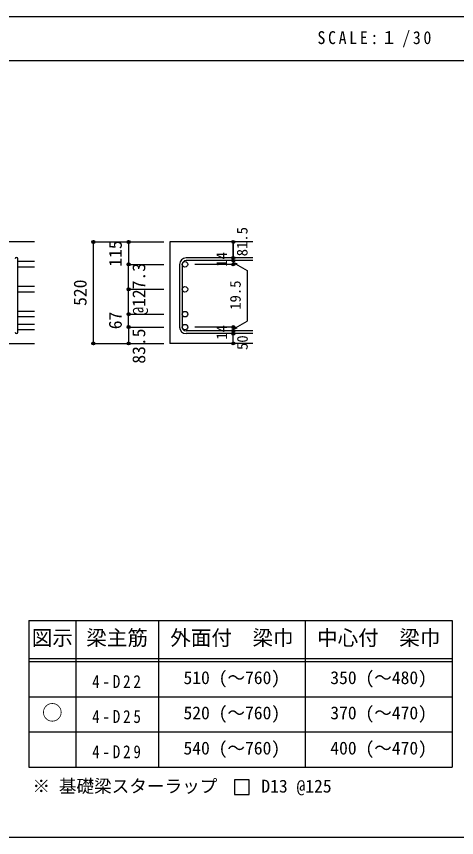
# Model space of a CAD drawing. Units: millimetres at full size, sheet at 1:30, with parts at other scales. Extents: x -5973 to 5954, y -4195 to 4201.
# Drawn here: x 1384 to 3633, y 3 to 4201 of the extents above; entities that cross this region are included whole.
import ezdxf
from ezdxf.enums import TextEntityAlignment as Align

# ---------------------------------------------------------------- set-up
doc = ezdxf.new("R2010")
doc.units = ezdxf.units.MM
doc.header["$LTSCALE"] = 30
doc.header["$PDMODE"] = 32
doc.header["$PDSIZE"] = 15
for name, color, linetype in [('0-1', 2, 'Continuous'), ('0-5', 7, 'Continuous'), ('0-6', 7, 'Continuous'), ('0-D', 4, 'Continuous'), ('6-7_文字', 7, 'Continuous'), ('6-E_枠', 7, 'Continuous'), ('F-0_枠', 6, 'Continuous')]:
    doc.layers.add(name, color=color, linetype=linetype)
doc.styles.add('ＭＳ ゴシック', font='')
doc.styles.get('ＭＳ ゴシック').set_extended_font_data('MS Gothic')

msp = doc.modelspace()

# ---------------------------------------------------------------- linework, layer by layer
at = {"layer": '0-1'}
for p, q in [((1477.44, 3048.3), (27.44, 3048.3)), ((2592.44, 3048.3), (2167.44, 3048.3)), ((2167.44, 3048.3), (2167.44, 2529.3)), ((1077.44, 2529.3), (1477.44, 2529.3)), ((2592.44, 2529.3), (2167.44, 2529.3))]:
    msp.add_line(p, q, dxfattribs=at)
at = {"layer": '0-5'}
for p, q in [((1477.44, 2947.37), (1391.44, 2947.37)), ((1477.44, 2919.37), (1391.44, 2919.37)), ((1477.44, 2820.08), (1391.44, 2820.08)), ((1477.44, 2792.08), (1391.44, 2792.08)), ((1477.44, 2692.8), (1391.44, 2692.8)), ((1477.44, 2664.8), (1391.44, 2664.8)), ((1477.44, 2626.8), (1391.44, 2626.8)), ((1477.44, 2598.8), (1391.44, 2598.8))]:
    msp.add_line(p, q, dxfattribs=at)
at = {"layer": '0-5', "color": 3}
for centre in [(2245.44, 2933.37), (2245.44, 2806.08), (2245.44, 2678.8), (2245.44, 2612.8)]:
    msp.add_circle(centre, 14, dxfattribs=at)
at = {"layer": '0-6'}
for p, q in [((1391.44, 2586.3), (1391.44, 2961.37)), ((2592.44, 2966.87), (2250.94, 2966.87)), ((2592.44, 2952.87), (2250.94, 2952.87)), ((2217.44, 2933.37), (2217.44, 2612.8)), ((2231.44, 2933.37), (2231.44, 2612.8)), ((2592.44, 2593.3), (2250.94, 2593.3)), ((2592.44, 2579.3), (2250.94, 2579.3))]:
    msp.add_line(p, q, dxfattribs=at)
for centre, radius, start, end in [((1384.44, 2961.37), 7, 0, 180), ((2250.94, 2933.37), 33.5, 90, 180), ((2250.94, 2933.37), 19.5, 90, 180), ((2250.94, 2612.8), 33.5, 180, 270), ((2250.94, 2612.8), 19.5, 180, 270), ((1384.44, 2586.3), 7, 180, 0)]:
    msp.add_arc(centre, radius, start, end, dxfattribs=at)
at = {"layer": '0-D'}
for p, q in [((1777.44, 3048.3), (1957.44, 3048.3)), ((1777.44, 3048.3), (1957.44, 3048.3)), ((1777.44, 2529.3), (1777.44, 3048.3)), ((1957.44, 3048.3), (2137.44, 3048.3)), ((1957.44, 3048.3), (2137.44, 3048.3)), ((1957.44, 3048.3), (1957.44, 2933.37)), ((2492.44, 2952.87), (2492.44, 2966.87)), ((2492.44, 2952.87), (2492.44, 2933.37)), ((2492.44, 2943.12), (2511.76, 2937.94)), ((2492.44, 2943.12), (2562.5, 2902.67)), ((1957.44, 2933.37), (2137.44, 2933.37)), ((1957.44, 2933.37), (2137.44, 2933.37)), ((1957.44, 2793.58), (1957.44, 2933.37)), ((2492.44, 2933.37), (2296.35, 2933.37)), ((2562.5, 2902.67), (2562.5, 2643.5)), ((1957.44, 2806.08), (2137.44, 2806.08)), ((1957.44, 2612.8), (1957.44, 2793.58)), ((1957.44, 2678.8), (2137.44, 2678.8)), ((1957.44, 2612.8), (2137.44, 2612.8)), ((1957.44, 2612.8), (1957.44, 2529.3)), ((2492.44, 2612.8), (2296.35, 2612.8)), ((2492.44, 2603.05), (2562.5, 2643.5)), ((2492.44, 2593.3), (2492.44, 2612.8)), ((2492.44, 2603.05), (2511.76, 2608.23)), ((2492.44, 2579.3), (2492.44, 2593.3)), ((2492.44, 2529.3), (2492.44, 2579.3)), ((1777.44, 2529.3), (1957.44, 2529.3)), ((1957.44, 2529.3), (2137.44, 2529.3))]:
    msp.add_line(p, q, dxfattribs=at)
msp.add_lwpolyline([(2492.44, 3048.3), (2492.44, 2966.87), (2492.44, 3048.3)], dxfattribs=at)
for centre, radius in [((1777.44, 3048.3), 8), ((1777.44, 3048.3), 7.2), ((1777.44, 3048.3), 6.4), ((1777.44, 3048.3), 5.6), ((1777.44, 3048.3), 4.8), ((1777.44, 3048.3), 4), ((1777.44, 3048.3), 3.2), ((1777.44, 3048.3), 2.4), ((1777.44, 3048.3), 1.6), ((1777.44, 3048.3), 0.8), ((1957.44, 3048.3), 8), ((1957.44, 3048.3), 7.2), ((1957.44, 3048.3), 6.4), ((1957.44, 3048.3), 5.6), ((1957.44, 3048.3), 4.8), ((1957.44, 3048.3), 4), ((1957.44, 3048.3), 3.2), ((1957.44, 3048.3), 2.4), ((1957.44, 3048.3), 1.6), ((1957.44, 3048.3), 0.8), ((2492.44, 3048.3), 4), ((2492.44, 3048.3), 3.6), ((2492.44, 3048.3), 3.2), ((2492.44, 3048.3), 2.8), ((2492.44, 3048.3), 2.4), ((2492.44, 3048.3), 2), ((2492.44, 3048.3), 1.6), ((2492.44, 3048.3), 1.2), ((2492.44, 3048.3), 0.8), ((2492.44, 3048.3), 0.4), ((1957.44, 2933.37), 8), ((1957.44, 2933.37), 7.2), ((1957.44, 2933.37), 6.4), ((1957.44, 2933.37), 5.6), ((2492.44, 2966.87), 4), ((2492.44, 2952.87), 4), ((2492.44, 2966.87), 3.6), ((2492.44, 2952.87), 3.6), ((2492.44, 2966.87), 3.2), ((2492.44, 2952.87), 3.2), ((2492.44, 2966.87), 2.8), ((2492.44, 2952.87), 2.8), ((2492.44, 2966.87), 2.4), ((2492.44, 2952.87), 2.4), ((2492.44, 2966.87), 2), ((2492.44, 2952.87), 2), ((2492.44, 2966.87), 1.6), ((2492.44, 2952.87), 1.6), ((2492.44, 2966.87), 1.2), ((2492.44, 2952.87), 1.2), ((2492.44, 2966.87), 0.8), ((2492.44, 2952.87), 0.8), ((2492.44, 2966.87), 0.4), ((2492.44, 2952.87), 0.4), ((1957.44, 2933.37), 4.8), ((1957.44, 2933.37), 4), ((1957.44, 2933.37), 3.2), ((1957.44, 2933.37), 2.4), ((1957.44, 2933.37), 1.6), ((1957.44, 2933.37), 0.8), ((2492.44, 2933.37), 4), ((2492.44, 2933.37), 3.6), ((2492.44, 2933.37), 3.2), ((2492.44, 2933.37), 2.8), ((2492.44, 2933.37), 2.4), ((2492.44, 2933.37), 2), ((2492.44, 2933.37), 1.6), ((2492.44, 2933.37), 1.2), ((2492.44, 2933.37), 0.8), ((2492.44, 2933.37), 0.4), ((1957.44, 2806.08), 8), ((1957.44, 2806.08), 7.2), ((1957.44, 2806.08), 6.4), ((1957.44, 2806.08), 5.6), ((1957.44, 2806.08), 4.8), ((1957.44, 2806.08), 4), ((1957.44, 2806.08), 3.2), ((1957.44, 2806.08), 2.4), ((1957.44, 2806.08), 1.6), ((1957.44, 2806.08), 0.8), ((1957.44, 2678.8), 8), ((1957.44, 2678.8), 7.2), ((1957.44, 2678.8), 6.4), ((1957.44, 2678.8), 5.6), ((1957.44, 2678.8), 4.8), ((1957.44, 2678.8), 4), ((1957.44, 2678.8), 3.2), ((1957.44, 2678.8), 2.4), ((1957.44, 2678.8), 1.6), ((1957.44, 2678.8), 0.8), ((1957.44, 2612.8), 8), ((1957.44, 2612.8), 7.2), ((1957.44, 2612.8), 6.4), ((1957.44, 2612.8), 5.6), ((1957.44, 2612.8), 4.8), ((1957.44, 2612.8), 4), ((1957.44, 2612.8), 3.2), ((1957.44, 2612.8), 2.4), ((1957.44, 2612.8), 1.6), ((1957.44, 2612.8), 0.8), ((2492.44, 2612.8), 4), ((2492.44, 2612.8), 3.6), ((2492.44, 2612.8), 3.2), ((2492.44, 2612.8), 2.8), ((2492.44, 2612.8), 2.4), ((2492.44, 2612.8), 2), ((2492.44, 2612.8), 1.6), ((2492.44, 2612.8), 1.2), ((2492.44, 2612.8), 0.8), ((2492.44, 2612.8), 0.4), ((2492.44, 2593.3), 4), ((2492.44, 2579.3), 4), ((2492.44, 2593.3), 3.6), ((2492.44, 2579.3), 3.6), ((2492.44, 2593.3), 3.2), ((2492.44, 2579.3), 3.2), ((2492.44, 2593.3), 2.8), ((2492.44, 2579.3), 2.8), ((2492.44, 2593.3), 2.4), ((2492.44, 2579.3), 2.4), ((2492.44, 2593.3), 2), ((2492.44, 2579.3), 2), ((2492.44, 2593.3), 1.6), ((2492.44, 2579.3), 1.6), ((2492.44, 2593.3), 1.2), ((2492.44, 2579.3), 1.2), ((2492.44, 2593.3), 0.8), ((2492.44, 2579.3), 0.8), ((2492.44, 2593.3), 0.4), ((2492.44, 2579.3), 0.4), ((1777.44, 2529.3), 7.2), ((1777.44, 2529.3), 6.4), ((1777.44, 2529.3), 5.6), ((1777.44, 2529.3), 4.8), ((1777.44, 2529.3), 4), ((1777.44, 2529.3), 3.2), ((1777.44, 2529.3), 2.4), ((1777.44, 2529.3), 1.6), ((1777.44, 2529.3), 0.8), ((1957.44, 2529.3), 7.2), ((1957.44, 2529.3), 6.4), ((1957.44, 2529.3), 5.6), ((1957.44, 2529.3), 4.8), ((1957.44, 2529.3), 4), ((1957.44, 2529.3), 3.2), ((1957.44, 2529.3), 2.4), ((1957.44, 2529.3), 1.6), ((1957.44, 2529.3), 0.8), ((2492.44, 2529.3), 4), ((2492.44, 2529.3), 3.6), ((2492.44, 2529.3), 3.2), ((2492.44, 2529.3), 2.8), ((2492.44, 2529.3), 2.4), ((2492.44, 2529.3), 2), ((2492.44, 2529.3), 1.6), ((2492.44, 2529.3), 1.2), ((2492.44, 2529.3), 0.8), ((2492.44, 2529.3), 0.4)]:
    msp.add_circle(centre, radius, dxfattribs=at)
at = {"layer": '0-D', "color": 7}
for p in [(1777.44, 3048.3), (1957.44, 3048.3), (2492.44, 3048.3), (1957.44, 2933.37), (2492.44, 2966.87), (2492.44, 2952.87), (2492.44, 2933.37), (1957.44, 2806.08), (1957.44, 2678.8), (1957.44, 2612.8), (2492.44, 2612.8), (2492.44, 2612.8), (2492.44, 2593.3), (2492.44, 2579.3), (1777.44, 2529.3), (1957.44, 2529.3), (2492.44, 2529.3)]:
    msp.add_point(p, dxfattribs=at)
at = {"layer": '6-7_文字'}
msp.add_lwpolyline([(2498.4, 222.69), (2573.4, 222.69), (2573.4, 297.69), (2498.4, 297.69)], close=True, dxfattribs=at)
at = {"layer": '6-E_枠', "color": 3}
for p, q in [((1447.71, 1112.77), (1447.71, 362.77)), ((1447.71, 1112.77), (3610.24, 1112.77)), ((3610.24, 1112.77), (3610.24, 362.77)), ((1447.71, 362.77), (3610.24, 362.77))]:
    msp.add_line(p, q, dxfattribs=at)
at = {"layer": '6-E_枠'}
for p, q in [((1687.71, 1112.77), (1687.71, 362.77)), ((2110.24, 1112.77), (2110.24, 362.77)), ((2860.24, 1112.77), (2860.24, 362.77)), ((1447.71, 917.77), (3610.24, 917.77)), ((1447.71, 902.77), (3610.24, 902.77)), ((1447.71, 722.77), (3610.24, 722.77)), ((1447.71, 542.77), (3610.24, 542.77))]:
    msp.add_line(p, q, dxfattribs=at)
at = {"layer": 'F-0_枠'}
msp.add_line((-5972.88, 4201.15), (5954.1, 4201.15), dxfattribs=at)
at = {"layer": 'F-0_枠', "color": 2}
for p, q in [((-5972.88, 3976.15), (3723.6, 3976.15)), ((3723.6, 2.95), (-5972.88, 2.95))]:
    msp.add_line(p, q, dxfattribs=at)

# ---------------------------------------------------------------- texts
at = {"layer": '0-D', "style": 'ＭＳ ゴシック'}
for s, height, p in [('81.5', 54.99, (2581.33, 2974.71)), ('115', 65.98, (1942.39, 2921.45)), ('14', 54.99, (2477.21, 2921.44)), ('@127.3', 65.98, (2062.44, 2671.08)), ('520', 65.98, (1762.44, 2721.3)), ('19.5', 54.99, (2546.77, 2701.46)), ('67', 65.98, (1942.23, 2601.81)), ('14', 54.99, (2477.18, 2548.62)), ('83.5', 65.98, (2062.44, 2425.8)), ('50', 54.99, (2582.44, 2495.8))]:
    msp.add_text(s, height=height, rotation=90, dxfattribs=at).set_placement(p, align=Align.BOTTOM_LEFT)
at = {"layer": '6-7_文字', "color": 2, "style": 'ＭＳ ゴシック'}
for s, p in [('図示', (1462.71, 962.77)), ('梁主筋', (1741.48, 962.77)), ('外面付\u3000梁巾', (2170.24, 962.77)), ('中心付\u3000梁巾', (2920.24, 962.77)), ('○', (1515.21, 580.27))]:
    msp.add_text(s, height=76.98, dxfattribs=at).set_placement(p, align=Align.BOTTOM_LEFT)
at = {"layer": '6-7_文字', "style": 'ＭＳ ゴシック'}
for s, p in [('510 (～760)', (2237.74, 767.77)), ('350 (～480)', (2987.74, 767.77)), ('520 (～760)', (2237.74, 587.77)), ('370 (～470)', (2987.74, 587.77)), ('540 (～760)', (2237.74, 407.77)), ('400 (～470)', (2987.74, 407.77)), ('※ 基礎梁スターラップ     D13 @125', (1466.27, 213.19))]:
    msp.add_text(s, height=65.98, dxfattribs=at).set_placement(p, align=Align.BOTTOM_LEFT)
at = {"layer": '6-7_文字', "color": 2, "insert": (2922.26, 4043.65), "char_height": 65.98, "attachment_point": 7, "style": 'ＭＳ ゴシック'}
msp.add_mtext('\\T1.34;\\W0.9;SCALE:１/30', dxfattribs=at)
at = {"layer": '6-7_文字', "char_height": 65.98, "attachment_point": 7, "style": 'ＭＳ ゴシック'}
for s, insert in [('\\T1.38;\\W0.85;4-D22', (1771.48, 767.77)), ('\\T1.38;\\W0.85;4-D25', (1771.48, 587.77)), ('\\T1.38;\\W0.85;4-D29', (1771.48, 407.77))]:
    msp.add_mtext(s, dxfattribs=dict(at, insert=insert))

doc.saveas('drawing.dxf')
